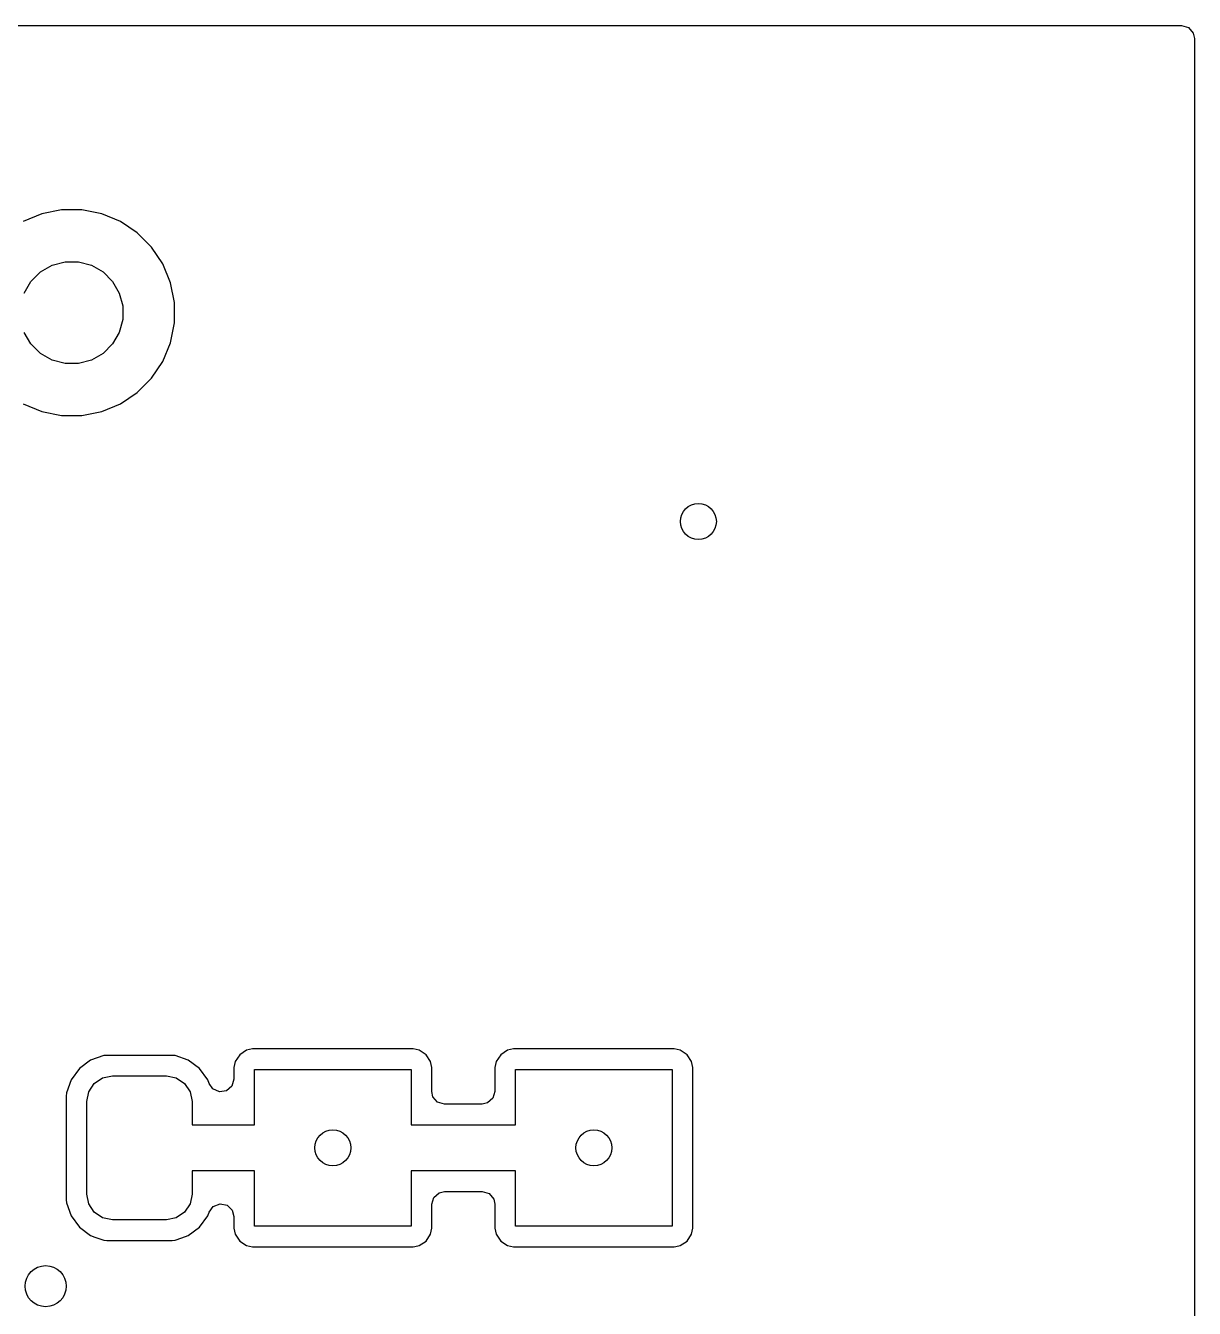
# Model space of a CAD drawing. Extents: x 0.21 to 2.59, y 0.21 to 1.79.
# Drawn here: x 2.1423 to 2.59, y 1.2985 to 1.79 of the extents above; entities that cross this region are included whole.
import ezdxf

# ---------------------------------------------------------------- set-up
doc = ezdxf.new("R2010")
doc.units = 0
doc.header["$MEASUREMENT"] = 0
doc.layers.add('BLACK', color=7, linetype='CONTINUOUS')

msp = doc.modelspace()

# ---------------------------------------------------------------- linework, layer by layer
at = {"layer": 'BLACK', "linetype": 'CONTINUOUS'}
for p, q in [((0.2149, 1.78998), (2.5851, 1.78998)), ((2.5851, 1.78998), (2.58774, 1.78921)), ((2.58774, 1.78921), (2.58954, 1.78713)), ((2.58954, 1.78713), (2.58998, 1.7851)), ((2.58998, 1.7851), (2.58998, 0.2149)), ((2.14851, 1.71788), (2.14134, 1.71491)), ((2.15612, 1.71939), (2.14851, 1.71788)), ((2.14851, 1.71788), (2.14851, 1.71788)), ((2.16388, 1.71939), (2.15612, 1.71939)), ((2.15612, 1.71939), (2.15612, 1.71939)), ((2.17149, 1.71788), (2.16388, 1.71939)), ((2.16388, 1.71939), (2.16388, 1.71939)), ((2.17866, 1.71491), (2.17149, 1.71788)), ((2.17149, 1.71788), (2.17149, 1.71788)), ((2.18511, 1.7106), (2.17866, 1.71491)), ((2.17866, 1.71491), (2.17866, 1.71491)), ((2.1906, 1.70511), (2.18511, 1.7106)), ((2.18511, 1.7106), (2.18511, 1.7106)), ((2.19491, 1.69866), (2.1906, 1.70511)), ((2.1906, 1.70511), (2.1906, 1.70511)), ((2.14438, 1.69198), (2.14802, 1.69562)), ((2.14802, 1.69562), (2.15247, 1.69819)), ((2.15247, 1.69819), (2.15743, 1.69952)), ((2.15743, 1.69952), (2.16257, 1.69952)), ((2.16257, 1.69952), (2.16753, 1.69819)), ((2.16753, 1.69819), (2.17198, 1.69562)), ((2.17198, 1.69562), (2.17562, 1.69198)), ((2.19788, 1.69149), (2.19491, 1.69866)), ((2.19491, 1.69866), (2.19491, 1.69866)), ((2.14181, 1.68753), (2.14438, 1.69198)), ((2.17562, 1.69198), (2.17819, 1.68753)), ((2.19939, 1.68388), (2.19788, 1.69149)), ((2.19788, 1.69149), (2.19788, 1.69149)), ((2.19788, 1.69149), (2.19788, 1.69149)), ((2.19788, 1.69149), (2.19788, 1.69149)), ((2.17819, 1.68753), (2.17952, 1.68257)), ((2.17952, 1.68257), (2.17952, 1.67743)), ((2.19939, 1.67612), (2.19939, 1.68388)), ((2.19939, 1.68388), (2.19939, 1.68388)), ((2.17952, 1.67743), (2.17819, 1.67247)), ((2.19788, 1.66851), (2.19939, 1.67612)), ((2.14438, 1.66802), (2.14181, 1.67247)), ((2.17819, 1.67247), (2.17562, 1.66802)), ((2.14802, 1.66438), (2.14438, 1.66802)), ((2.17562, 1.66802), (2.17198, 1.66438)), ((2.19491, 1.66134), (2.19788, 1.66851)), ((2.15247, 1.66181), (2.14802, 1.66438)), ((2.15743, 1.66048), (2.15247, 1.66181)), ((2.16753, 1.66181), (2.16257, 1.66048)), ((2.17198, 1.66438), (2.16753, 1.66181)), ((2.1906, 1.65489), (2.19491, 1.66134)), ((2.16257, 1.66048), (2.15743, 1.66048)), ((2.18511, 1.6494), (2.1906, 1.65489)), ((2.17866, 1.64509), (2.18511, 1.6494)), ((2.14134, 1.64509), (2.14851, 1.64212)), ((2.14851, 1.64212), (2.14851, 1.64212)), ((2.14851, 1.64212), (2.14851, 1.64212)), ((2.14851, 1.64212), (2.14851, 1.64212)), ((2.14851, 1.64212), (2.15612, 1.64061)), ((2.16388, 1.64061), (2.169, 1.64163)), ((2.169, 1.64163), (2.17149, 1.64212)), ((2.17149, 1.64212), (2.17866, 1.64509)), ((2.15612, 1.64061), (2.15612, 1.64061)), ((2.15612, 1.64061), (2.16388, 1.64061)), ((2.22692, 1.39744), (2.22431, 1.39569)), ((2.22922, 1.39789), (2.22692, 1.39744)), ((2.22692, 1.39744), (2.22692, 1.39744)), ((2.29078, 1.39789), (2.22922, 1.39789)), ((2.22922, 1.39789), (2.22922, 1.39789)), ((2.29308, 1.39744), (2.29078, 1.39789)), ((2.29078, 1.39789), (2.29078, 1.39789)), ((2.29569, 1.39569), (2.29308, 1.39744)), ((2.29308, 1.39744), (2.29308, 1.39744)), ((2.32692, 1.39744), (2.32431, 1.39569)), ((2.32922, 1.39789), (2.32692, 1.39744)), ((2.32692, 1.39744), (2.32692, 1.39744)), ((2.39078, 1.39789), (2.32922, 1.39789)), ((2.32922, 1.39789), (2.32922, 1.39789)), ((2.39308, 1.39744), (2.39078, 1.39789)), ((2.39078, 1.39789), (2.39078, 1.39789)), ((2.39569, 1.39569), (2.39308, 1.39744)), ((2.39308, 1.39744), (2.39308, 1.39744)), ((2.16721, 1.39357), (2.16291, 1.3904)), ((2.17226, 1.39534), (2.16721, 1.39357)), ((2.16721, 1.39357), (2.16721, 1.39357)), ((2.17345, 1.39545), (2.17226, 1.39534)), ((2.17226, 1.39534), (2.17226, 1.39534)), ((2.1984, 1.39545), (2.17345, 1.39545)), ((2.17345, 1.39545), (2.17345, 1.39545)), ((2.19959, 1.39534), (2.1984, 1.39545)), ((2.1984, 1.39545), (2.1984, 1.39545)), ((2.20464, 1.39357), (2.19959, 1.39534)), ((2.20894, 1.3904), (2.20464, 1.39357)), ((2.20464, 1.39357), (2.20464, 1.39357)), ((2.22256, 1.39308), (2.22211, 1.39078)), ((2.22431, 1.39569), (2.22256, 1.39308)), ((2.22256, 1.39308), (2.22256, 1.39308)), ((2.29744, 1.39308), (2.29569, 1.39569)), ((2.29789, 1.39078), (2.29744, 1.39308)), ((2.29744, 1.39308), (2.29744, 1.39308)), ((2.32256, 1.39308), (2.32211, 1.39078)), ((2.32431, 1.39569), (2.32256, 1.39308)), ((2.32256, 1.39308), (2.32256, 1.39308)), ((2.39744, 1.39308), (2.39569, 1.39569)), ((2.39789, 1.39078), (2.39744, 1.39308)), ((2.39744, 1.39308), (2.39744, 1.39308)), ((2.15973, 1.3861), (2.15797, 1.38105)), ((2.16291, 1.3904), (2.15973, 1.3861)), ((2.15973, 1.3861), (2.15973, 1.3861)), ((2.16863, 1.38468), (2.17182, 1.38681)), ((2.17182, 1.38681), (2.17559, 1.38756)), ((2.17559, 1.38756), (2.19626, 1.38756)), ((2.19626, 1.38756), (2.20003, 1.38681)), ((2.20003, 1.38681), (2.20322, 1.38468)), ((2.21212, 1.3861), (2.20894, 1.3904)), ((2.21262, 1.38467), (2.21212, 1.3861)), ((2.22211, 1.38629), (2.22133, 1.38365)), ((2.22211, 1.39078), (2.22211, 1.38629)), ((2.23, 1.36886), (2.23, 1.39)), ((2.23, 1.39), (2.29, 1.39)), ((2.29, 1.39), (2.29, 1.36886)), ((2.29789, 1.38163), (2.29789, 1.39078)), ((2.29789, 1.39078), (2.29789, 1.39078)), ((2.32211, 1.39078), (2.32211, 1.38163)), ((2.33, 1.36886), (2.33, 1.39)), ((2.33, 1.39), (2.39, 1.39)), ((2.39, 1.39), (2.39, 1.33)), ((2.39789, 1.32922), (2.39789, 1.39078)), ((2.39789, 1.39078), (2.39789, 1.39078)), ((2.15797, 1.38105), (2.15785, 1.37985)), ((2.15797, 1.38105), (2.15797, 1.38105)), ((2.16575, 1.37772), (2.1665, 1.38148)), ((2.1665, 1.38148), (2.16863, 1.38468)), ((2.20322, 1.38468), (2.20535, 1.38148)), ((2.20535, 1.38148), (2.2061, 1.37772)), ((2.21403, 1.3826), (2.21262, 1.38467)), ((2.21653, 1.38145), (2.21403, 1.3826)), ((2.21925, 1.38184), (2.21653, 1.38145)), ((2.22133, 1.38365), (2.21925, 1.38184)), ((2.29833, 1.37961), (2.29789, 1.38163)), ((2.32211, 1.38163), (2.32133, 1.37899)), ((2.15785, 1.37985), (2.15785, 1.34015)), ((2.16575, 1.34228), (2.16575, 1.37772)), ((2.2061, 1.37772), (2.2061, 1.36886)), ((2.30014, 1.37753), (2.29833, 1.37961)), ((2.30278, 1.37675), (2.30014, 1.37753)), ((2.31722, 1.37675), (2.30278, 1.37675)), ((2.31925, 1.37719), (2.31722, 1.37675)), ((2.32133, 1.37899), (2.31925, 1.37719)), ((2.2061, 1.36886), (2.23, 1.36886)), ((2.29, 1.36886), (2.33, 1.36886)), ((2.23, 1.35114), (2.2061, 1.35114)), ((2.2061, 1.35114), (2.2061, 1.34228)), ((2.23, 1.33), (2.23, 1.35114)), ((2.33, 1.35114), (2.29, 1.35114)), ((2.29, 1.35114), (2.29, 1.33)), ((2.33, 1.33), (2.33, 1.35114)), ((2.1665, 1.33852), (2.16575, 1.34228)), ((2.2061, 1.34228), (2.20535, 1.33852)), ((2.29867, 1.34101), (2.30075, 1.34281)), ((2.30075, 1.34281), (2.30278, 1.34325)), ((2.30278, 1.34325), (2.31722, 1.34325)), ((2.31722, 1.34325), (2.31986, 1.34247)), ((2.31986, 1.34247), (2.32167, 1.34039)), ((2.15785, 1.34015), (2.15797, 1.33895)), ((2.15797, 1.33895), (2.15797, 1.33895)), ((2.15797, 1.33895), (2.15973, 1.3339)), ((2.16863, 1.33532), (2.1665, 1.33852)), ((2.20535, 1.33852), (2.20322, 1.33532)), ((2.21262, 1.33533), (2.21422, 1.33756)), ((2.21422, 1.33756), (2.21678, 1.33858)), ((2.21678, 1.33858), (2.21948, 1.33805)), ((2.21948, 1.33805), (2.22146, 1.33614)), ((2.29789, 1.33837), (2.29867, 1.34101)), ((2.29789, 1.32922), (2.29789, 1.33837)), ((2.32167, 1.34039), (2.32211, 1.33837)), ((2.32211, 1.33837), (2.32211, 1.32922)), ((2.15973, 1.3339), (2.15973, 1.3339)), ((2.15973, 1.3339), (2.16291, 1.3296)), ((2.17182, 1.33319), (2.16863, 1.33532)), ((2.17559, 1.33244), (2.17182, 1.33319)), ((2.19626, 1.33244), (2.17559, 1.33244)), ((2.20003, 1.33319), (2.19626, 1.33244)), ((2.20322, 1.33532), (2.20003, 1.33319)), ((2.20894, 1.3296), (2.21212, 1.3339)), ((2.21212, 1.3339), (2.21262, 1.33533)), ((2.22146, 1.33614), (2.22211, 1.33371)), ((2.22211, 1.33371), (2.22211, 1.32922)), ((2.16291, 1.3296), (2.16721, 1.32643)), ((2.20464, 1.32643), (2.20894, 1.3296)), ((2.22211, 1.32922), (2.22256, 1.32692)), ((2.29, 1.33), (2.23, 1.33)), ((2.29744, 1.32692), (2.29789, 1.32922)), ((2.29789, 1.32922), (2.29789, 1.32922)), ((2.32211, 1.32922), (2.32256, 1.32692)), ((2.39, 1.33), (2.33, 1.33)), ((2.39744, 1.32692), (2.39789, 1.32922)), ((2.39789, 1.32922), (2.39789, 1.32922)), ((2.16721, 1.32643), (2.16889, 1.32584)), ((2.16889, 1.32584), (2.17226, 1.32466)), ((2.17226, 1.32466), (2.17345, 1.32455)), ((2.17345, 1.32455), (2.17345, 1.32455)), ((2.17345, 1.32455), (2.1984, 1.32455)), ((2.1984, 1.32455), (2.19959, 1.32466)), ((2.19959, 1.32466), (2.20212, 1.32554)), ((2.19959, 1.32466), (2.19959, 1.32466)), ((2.20212, 1.32554), (2.20464, 1.32643)), ((2.22256, 1.32692), (2.22256, 1.32692)), ((2.22256, 1.32692), (2.22431, 1.32431)), ((2.22431, 1.32431), (2.22692, 1.32256)), ((2.22692, 1.32256), (2.22692, 1.32256)), ((2.22692, 1.32256), (2.22922, 1.32211)), ((2.22922, 1.32211), (2.22922, 1.32211)), ((2.22922, 1.32211), (2.22922, 1.32211)), ((2.22922, 1.32211), (2.29078, 1.32211)), ((2.29078, 1.32211), (2.29136, 1.32222)), ((2.29078, 1.32211), (2.29078, 1.32211)), ((2.29136, 1.32222), (2.29308, 1.32256)), ((2.29308, 1.32256), (2.29569, 1.32431)), ((2.29308, 1.32256), (2.29308, 1.32256)), ((2.29308, 1.32256), (2.29308, 1.32256)), ((2.29569, 1.32431), (2.29744, 1.32692)), ((2.29744, 1.32692), (2.29744, 1.32692)), ((2.29744, 1.32692), (2.29744, 1.32692)), ((2.32256, 1.32692), (2.32256, 1.32692)), ((2.32256, 1.32692), (2.32431, 1.32431)), ((2.32431, 1.32431), (2.32692, 1.32256)), ((2.32692, 1.32256), (2.32692, 1.32256)), ((2.32692, 1.32256), (2.32922, 1.32211)), ((2.32922, 1.32211), (2.32922, 1.32211)), ((2.32922, 1.32211), (2.32922, 1.32211)), ((2.32922, 1.32211), (2.39078, 1.32211)), ((2.39078, 1.32211), (2.39136, 1.32222)), ((2.39078, 1.32211), (2.39078, 1.32211)), ((2.39136, 1.32222), (2.39308, 1.32256)), ((2.39308, 1.32256), (2.39569, 1.32431)), ((2.39308, 1.32256), (2.39308, 1.32256)), ((2.39308, 1.32256), (2.39308, 1.32256)), ((2.39569, 1.32431), (2.39744, 1.32692)), ((2.39744, 1.32692), (2.39744, 1.32692)), ((2.39744, 1.32692), (2.39744, 1.32692))]:
    msp.add_line(p, q, dxfattribs=at)
at = {"layer": 'BLACK'}
for centre, radius in [((2.4, 1.6), 0.00689), ((2.26, 1.36), 0.00689), ((2.36, 1.36), 0.00689), ((2.15, 1.307), 0.00787)]:
    msp.add_circle(centre, radius, dxfattribs=at)

doc.saveas('drawing.dxf')
